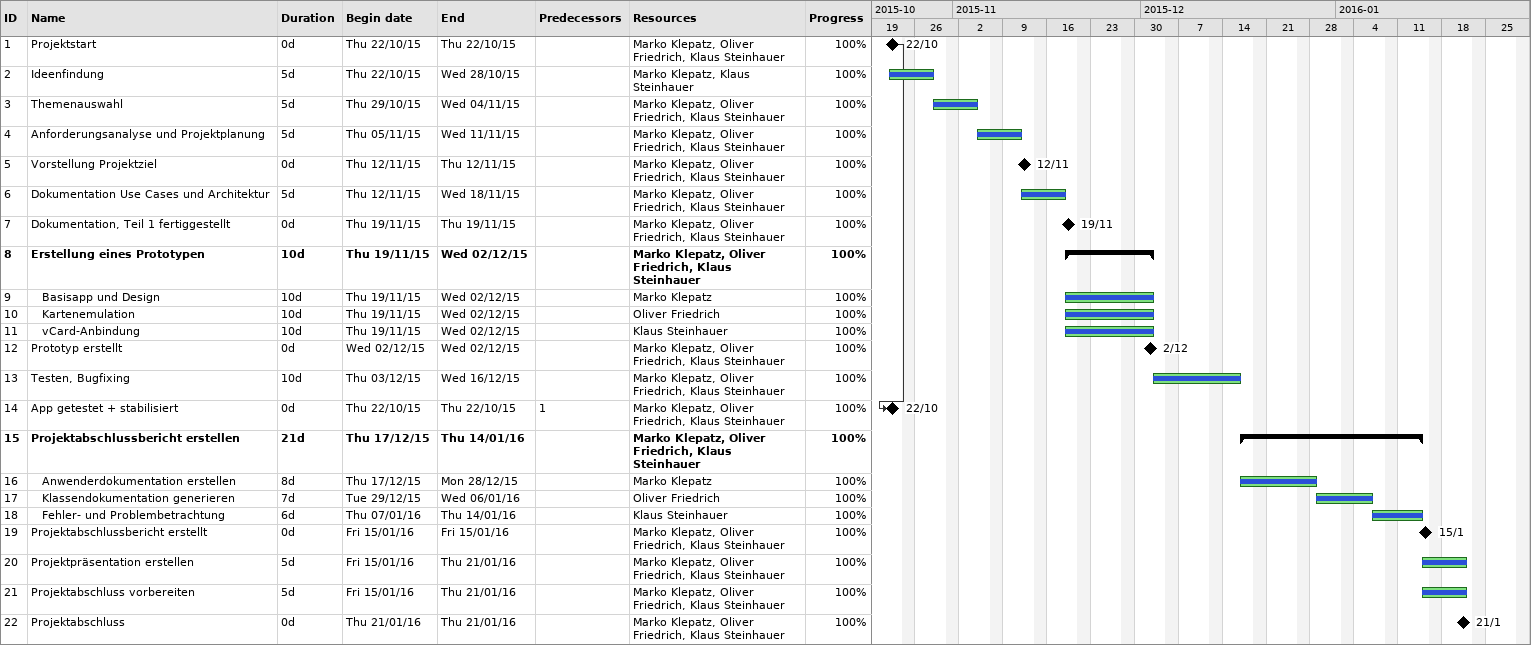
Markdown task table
| ID | Level | Task | Duration | Start | Finish | Predecessors | Resources | % complete |
|---|---|---|---|---|---|---|---|---|
| 1 | 1 | Projektstart | 0d | 2015-10-22 | 2015-10-22 |  | Marko Klepatz, Oliver Friedrich, Klaus Steinhauer | 100 |
| 2 | 1 | Ideenfindung | 5d | 2015-10-22 | 2015-10-28 |  | Marko Klepatz, Klaus Steinhauer | 100 |
| 3 | 1 | Themenauswahl | 5d | 2015-10-29 | 2015-11-04 |  | Marko Klepatz, Oliver Friedrich, Klaus Steinhauer | 100 |
| 4 | 1 | Anforderungsanalyse und Projektplanung | 5d | 2015-11-05 | 2015-11-11 |  | Marko Klepatz, Oliver Friedrich, Klaus Steinhauer | 100 |
| 5 | 1 | Vorstellung Projektziel | 0d | 2015-11-12 | 2015-11-12 |  | Marko Klepatz, Oliver Friedrich, Klaus Steinhauer | 100 |
| 6 | 1 | Dokumentation Use Cases und Architektur | 5d | 2015-11-12 | 2015-11-18 |  | Marko Klepatz, Oliver Friedrich, Klaus Steinhauer | 100 |
| 7 | 1 | Dokumentation, Teil 1 fertiggestellt | 0d | 2015-11-19 | 2015-11-19 |  | Marko Klepatz, Oliver Friedrich, Klaus Steinhauer | 100 |
| 8 | 1 | **Erstellung eines Prototypen** | 10d | 2015-11-19 | 2015-12-02 |  | Marko Klepatz, Oliver Friedrich, Klaus Steinhauer | 100 |
| 9 | 2 | Basisapp und Design | 10d | 2015-11-19 | 2015-12-02 |  | Marko Klepatz | 100 |
| 10 | 2 | Kartenemulation | 10d | 2015-11-19 | 2015-12-02 |  | Oliver Friedrich | 100 |
| 11 | 2 | vCard-Anbindung | 10d | 2015-11-19 | 2015-12-02 |  | Klaus Steinhauer | 100 |
| 12 | 1 | Prototyp erstellt | 0d | 2015-12-02 | 2015-12-02 |  | Marko Klepatz, Oliver Friedrich, Klaus Steinhauer | 100 |
| 13 | 1 | Testen, Bugfixing | 10d | 2015-12-03 | 2015-12-16 |  | Marko Klepatz, Oliver Friedrich, Klaus Steinhauer | 100 |
| 14 | 1 | App getestet + stabilisiert | 0d | 2015-10-22 | 2015-10-22 | 1 | Marko Klepatz, Oliver Friedrich, Klaus Steinhauer | 100 |
| 15 | 1 | **Projektabschlussbericht erstellen** | 21d | 2015-12-17 | 2016-01-14 |  | Marko Klepatz, Oliver Friedrich, Klaus Steinhauer | 100 |
| 16 | 2 | Anwenderdokumentation erstellen | 8d | 2015-12-17 | 2015-12-28 |  | Marko Klepatz | 100 |
| 17 | 2 | Klassendokumentation generieren | 7d | 2015-12-29 | 2016-01-06 |  | Oliver Friedrich | 100 |
| 18 | 2 | Fehler- und Problembetrachtung | 6d | 2016-01-07 | 2016-01-14 |  | Klaus Steinhauer | 100 |
| 19 | 1 | Projektabschlussbericht erstellt | 0d | 2016-01-15 | 2016-01-15 |  | Marko Klepatz, Oliver Friedrich, Klaus Steinhauer | 100 |
| 20 | 1 | Projektpräsentation erstellen | 5d | 2016-01-15 | 2016-01-21 |  | Marko Klepatz, Oliver Friedrich, Klaus Steinhauer | 100 |
| 21 | 1 | Projektabschluss vorbereiten | 5d | 2016-01-15 | 2016-01-21 |  | Marko Klepatz, Oliver Friedrich, Klaus Steinhauer | 100 |
| 22 | 1 | Projektabschluss | 0d | 2016-01-21 | 2016-01-21 |  | Marko Klepatz, Oliver Friedrich, Klaus Steinhauer | 100 |
